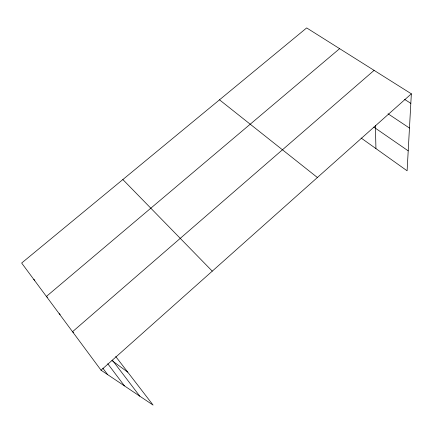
<?xml version="1.0" encoding="UTF-8"?>
<svg xmlns="http://www.w3.org/2000/svg" width="433" height="433" viewBox="0 0 433 433"><rect width="100%" height="100%" fill="white"/><g stroke="black" fill="none" stroke-linecap="round" stroke-linejoin="round"><path stroke-width="0.65" d="M115.719 356.516L153.082 405.082L101.051 370.21L21.65 263.037L306.672 27.918L411.35 93.82L407.107 170.797L361.095 138.013M101.051 370.21L411.35 93.82M374.101 70.368L72.533 331.716L73.599 332.495M339.618 48.658L46.396 296.437L47.424 297.238M404.622 99.395L410.825 103.363M388.044 113.782L409.461 128.054M373.793 127.075L408.205 150.852M111.941 360.57L127.724 372.126M59.186 313.703L60.198 314.466M219.499 99.828L317.394 177.508M33.763 279.388L34.808 280.221M122.858 179.549L212.262 271.15M112.374 360.191L139.821 396.195M107.768 363.747L124.477 385.906M102.832 368.174L107.628 374.615M375.395 125.575L375.936 148.584"/></g></svg>
